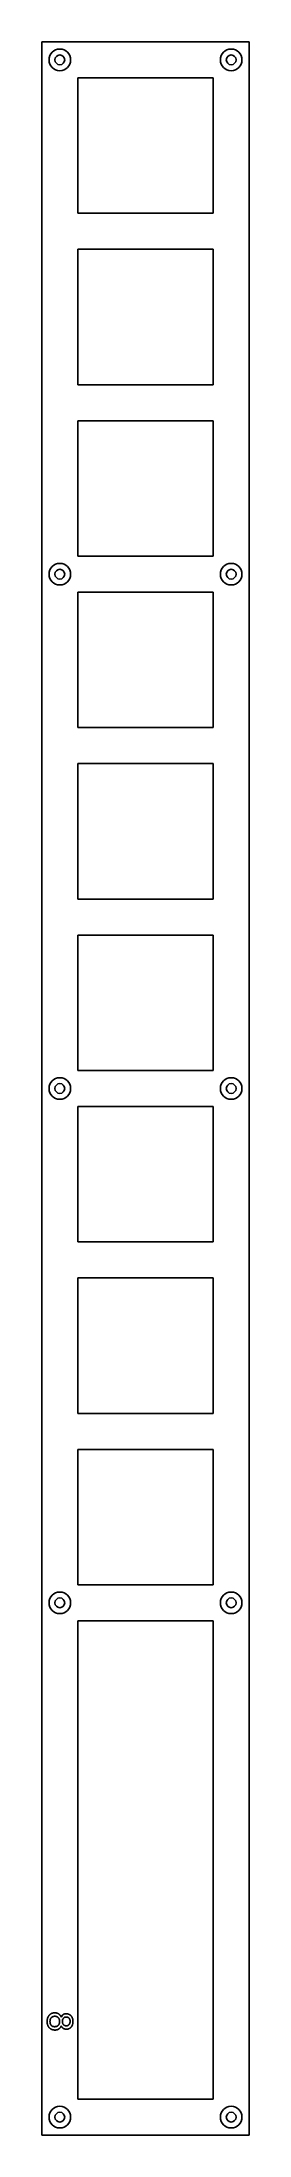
# Model space of a CAD drawing. Extents: x -4 to 37, y -4 to 403.
import ezdxf

# ---------------------------------------------------------------- set-up
doc = ezdxf.new("R2010")
doc.units = 0
for name, color, linetype in [('BORDER', 7, 'CONTINUOUS'), ('ENGRAVE-SCREWS', 1, 'CONTINUOUS'), ('GRID_LED', 6, 'CONTINUOUS'), ('GRID_PCB', 6, 'CONTINUOUS'), ('SCREWS-BORDER', 3, 'CONTINUOUS'), ('TEXT_LAYER$TXT_08', 4, 'CONTINUOUS')]:
    doc.layers.add(name, color=color, linetype=linetype)

msp = doc.modelspace()

# ---------------------------------------------------------------- linework, layer by layer
at = {"layer": 'BORDER'}
for p, q in [((36.83, 403.46), (-3.5, 403.46)), ((-3.5, 403.46), (-3.5, -3.5)), ((36.83, -3.5), (36.83, 403.46)), ((-3.5, -3.5), (36.83, -3.5))]:
    msp.add_line(p, q, dxfattribs=at)
at = {"layer": 'ENGRAVE-SCREWS'}
for centre in [(0, 399.96), (33.33, 399.96), (0, 299.97), (33.33, 299.97), (0, 199.98), (33.33, 199.98), (0, 99.99), (33.33, 99.99), (0, 0), (33.33, 0)]:
    msp.add_circle(centre, 2.1, dxfattribs=at)
at = {"layer": 'GRID_LED'}
for p, q in [((29.83, 396.46), (3.5, 396.46)), ((3.5, 396.46), (3.5, 370.13)), ((29.83, 370.13), (29.83, 396.46)), ((3.5, 370.13), (29.83, 370.13)), ((29.83, 363.13), (3.5, 363.13)), ((3.5, 363.13), (3.5, 336.8)), ((29.83, 336.8), (29.83, 363.13)), ((3.5, 336.8), (29.83, 336.8)), ((29.83, 329.8), (3.5, 329.8)), ((3.5, 329.8), (3.5, 303.47)), ((29.83, 303.47), (29.83, 329.8)), ((3.5, 303.47), (29.83, 303.47)), ((29.83, 296.47), (3.5, 296.47)), ((3.5, 296.47), (3.5, 270.14)), ((29.83, 270.14), (29.83, 296.47)), ((3.5, 270.14), (29.83, 270.14)), ((29.83, 263.14), (3.5, 263.14)), ((3.5, 263.14), (3.5, 236.81)), ((29.83, 236.81), (29.83, 263.14)), ((3.5, 236.81), (29.83, 236.81)), ((29.83, 229.81), (3.5, 229.81)), ((3.5, 229.81), (3.5, 203.48)), ((29.83, 203.48), (29.83, 229.81)), ((3.5, 203.48), (29.83, 203.48)), ((29.83, 196.48), (3.5, 196.48)), ((3.5, 196.48), (3.5, 170.15)), ((29.83, 170.15), (29.83, 196.48)), ((3.5, 170.15), (29.83, 170.15)), ((29.83, 163.15), (3.5, 163.15)), ((3.5, 163.15), (3.5, 136.82)), ((29.83, 136.82), (29.83, 163.15)), ((3.5, 136.82), (29.83, 136.82)), ((29.83, 129.82), (3.5, 129.82)), ((3.5, 129.82), (3.5, 103.49)), ((29.83, 103.49), (29.83, 129.82)), ((3.5, 103.49), (29.83, 103.49))]:
    msp.add_line(p, q, dxfattribs=at)
at = {"layer": 'GRID_PCB'}
for p, q in [((29.83, 96.49), (3.5, 96.49)), ((3.5, 96.49), (3.5, 3.5)), ((29.83, 3.5), (29.83, 96.49)), ((3.5, 3.5), (29.83, 3.5))]:
    msp.add_line(p, q, dxfattribs=at)
at = {"layer": 'SCREWS-BORDER'}
for centre in [(0, 399.96), (33.33, 399.96), (0, 299.97), (33.33, 299.97), (0, 199.98), (33.33, 199.98), (0, 99.99), (33.33, 99.99), (0, 0), (33.33, 0)]:
    msp.add_circle(centre, 0.95, dxfattribs=at)
at = {"layer": 'TEXT_LAYER$TXT_08'}
for p, q in [((-2.47, 18.76), (-2.46, 18.8)), ((-2.47, 18.71), (-2.47, 18.76)), ((-2.47, 18.67), (-2.47, 18.71)), ((-2.47, 18.58), (-2.47, 18.67)), ((-2.47, 18.53), (-2.47, 18.58)), ((-2.47, 18.48), (-2.47, 18.53)), ((-2.47, 18.44), (-2.47, 18.48)), ((-2.47, 18.39), (-2.47, 18.44)), ((-2.46, 18.34), (-2.47, 18.39)), ((-2.46, 18.88), (-2.45, 18.92)), ((-2.46, 18.84), (-2.46, 18.88)), ((-2.46, 18.8), (-2.46, 18.84)), ((-2.46, 18.3), (-2.46, 18.34)), ((-2.45, 18.25), (-2.46, 18.3)), ((-2.45, 18.92), (-2.44, 18.96)), ((-2.45, 18.21), (-2.45, 18.25)), ((-2.44, 18.17), (-2.45, 18.21)), ((-2.44, 19.01), (-2.43, 19.05)), ((-2.44, 18.96), (-2.44, 19.01)), ((-2.43, 18.12), (-2.44, 18.17)), ((-2.43, 19.05), (-2.42, 19.08)), ((-2.42, 18.08), (-2.43, 18.12)), ((-2.42, 19.08), (-2.41, 19.12)), ((-2.41, 18.04), (-2.42, 18.08)), ((-2.41, 19.12), (-2.4, 19.16)), ((-2.4, 18), (-2.41, 18.04)), ((-2.4, 19.16), (-2.39, 19.2)), ((-2.39, 17.96), (-2.4, 18)), ((-2.39, 19.2), (-2.38, 19.24)), ((-2.38, 17.92), (-2.39, 17.96)), ((-2.38, 19.24), (-2.37, 19.28)), ((-2.36, 17.88), (-2.38, 17.92)), ((-2.37, 19.28), (-2.35, 19.31)), ((-2.35, 17.84), (-2.36, 17.88)), ((-2.35, 19.31), (-2.34, 19.35)), ((-2.33, 17.81), (-2.35, 17.84)), ((-2.34, 19.35), (-2.32, 19.39)), ((-2.32, 17.77), (-2.33, 17.81)), ((-2.32, 19.39), (-2.31, 19.42)), ((-2.3, 17.73), (-2.32, 17.77)), ((-2.31, 19.42), (-2.29, 19.46)), ((-2.28, 17.7), (-2.3, 17.73)), ((-2.29, 19.46), (-2.27, 19.49)), ((-2.26, 17.67), (-2.28, 17.7)), ((-2.27, 19.49), (-2.26, 19.53)), ((-2.26, 19.53), (-2.24, 19.56)), ((-2.24, 17.63), (-2.26, 17.67)), ((-2.24, 19.56), (-2.22, 19.59)), ((-2.22, 17.6), (-2.24, 17.63)), ((-2.22, 19.59), (-2.2, 19.63)), ((-2.2, 17.57), (-2.22, 17.6)), ((-2.2, 19.63), (-2.18, 19.66)), ((-2.18, 17.53), (-2.2, 17.57)), ((-2.18, 19.66), (-2.16, 19.69)), ((-2.16, 17.5), (-2.18, 17.53)), ((-2.16, 19.69), (-2.13, 19.72)), ((-2.13, 17.47), (-2.16, 17.5)), ((-2.13, 19.72), (-2.11, 19.75)), ((-2.11, 17.44), (-2.13, 17.47)), ((-2.11, 19.75), (-2.09, 19.79)), ((-2.08, 17.42), (-2.11, 17.44)), ((-2.09, 19.79), (-2.06, 19.82)), ((-2.05, 17.39), (-2.08, 17.42)), ((-2.06, 19.82), (-2.04, 19.84)), ((-2.03, 17.36), (-2.05, 17.39)), ((-2.04, 19.84), (-2.01, 19.87)), ((-2, 17.33), (-2.03, 17.36)), ((-2.01, 19.87), (-1.99, 19.9)), ((-1.97, 17.31), (-2, 17.33)), ((-1.99, 19.9), (-1.96, 19.93)), ((-1.94, 17.28), (-1.97, 17.31)), ((-1.96, 19.93), (-1.93, 19.95)), ((-1.91, 17.26), (-1.94, 17.28)), ((-1.93, 19.95), (-1.9, 19.98)), ((-1.91, 18.63), (-1.92, 18.57)), ((-1.92, 18.57), (-1.92, 18.52)), ((-1.92, 18.52), (-1.91, 18.49)), ((-1.9, 18.79), (-1.91, 18.76)), ((-1.91, 18.76), (-1.91, 18.73)), ((-1.91, 18.73), (-1.91, 18.7)), ((-1.91, 18.7), (-1.91, 18.67)), ((-1.91, 18.67), (-1.91, 18.63)), ((-1.91, 18.49), (-1.91, 18.46)), ((-1.91, 18.46), (-1.91, 18.44)), ((-1.91, 18.44), (-1.91, 18.41)), ((-1.91, 18.41), (-1.9, 18.39)), ((-1.88, 17.24), (-1.91, 17.26)), ((-1.9, 19.98), (-1.87, 20)), ((-1.89, 18.85), (-1.9, 18.82)), ((-1.9, 18.82), (-1.9, 18.79)), ((-1.9, 18.39), (-1.9, 18.36)), ((-1.9, 18.36), (-1.9, 18.34)), ((-1.9, 18.34), (-1.89, 18.32)), ((-1.88, 18.9), (-1.89, 18.87)), ((-1.89, 18.87), (-1.89, 18.85)), ((-1.89, 18.32), (-1.89, 18.29)), ((-1.89, 18.29), (-1.88, 18.27)), ((-1.87, 18.95), (-1.88, 18.93)), ((-1.88, 18.93), (-1.88, 18.9)), ((-1.88, 18.27), (-1.88, 18.25)), ((-1.88, 18.25), (-1.87, 18.22)), ((-1.85, 17.21), (-1.88, 17.24)), ((-1.87, 20), (-1.84, 20.02)), ((-1.86, 18.98), (-1.87, 18.95)), ((-1.87, 18.22), (-1.87, 18.2)), ((-1.87, 18.2), (-1.86, 18.18)), ((-1.85, 19.03), (-1.86, 19.01)), ((-1.86, 19.01), (-1.86, 18.98)), ((-1.86, 18.18), (-1.85, 18.16)), ((-1.84, 19.05), (-1.85, 19.03)), ((-1.85, 18.16), (-1.84, 18.14)), ((-1.82, 17.19), (-1.85, 17.21)), ((-1.84, 20.02), (-1.81, 20.04)), ((-1.83, 19.08), (-1.84, 19.05)), ((-1.84, 18.14), (-1.83, 18.11)), ((-1.82, 19.1), (-1.83, 19.08)), ((-1.83, 18.11), (-1.83, 18.09)), ((-1.83, 18.09), (-1.82, 18.07)), ((-1.81, 19.12), (-1.82, 19.1)), ((-1.82, 18.07), (-1.81, 18.05)), ((-1.79, 17.17), (-1.82, 17.19)), ((-1.81, 20.04), (-1.78, 20.07)), ((-1.8, 19.15), (-1.81, 19.12)), ((-1.81, 18.05), (-1.8, 18.03)), ((-1.78, 19.17), (-1.8, 19.15)), ((-1.8, 18.03), (-1.79, 18.01)), ((-1.79, 18.01), (-1.78, 17.99)), ((-1.76, 17.15), (-1.79, 17.17)), ((-1.78, 20.07), (-1.75, 20.08)), ((-1.77, 19.19), (-1.78, 19.17)), ((-1.78, 17.99), (-1.76, 17.97)), ((-1.76, 19.21), (-1.77, 19.19)), ((-1.75, 19.23), (-1.76, 19.21)), ((-1.76, 17.97), (-1.75, 17.95)), ((-1.73, 17.13), (-1.76, 17.15)), ((-1.75, 20.08), (-1.72, 20.1)), ((-1.73, 19.25), (-1.75, 19.23)), ((-1.75, 17.95), (-1.74, 17.93)), ((-1.74, 17.93), (-1.73, 17.92)), ((-1.72, 19.27), (-1.73, 19.25)), ((-1.73, 17.92), (-1.71, 17.9)), ((-1.7, 17.11), (-1.73, 17.13)), ((-1.72, 20.1), (-1.68, 20.12)), ((-1.7, 19.29), (-1.72, 19.27)), ((-1.71, 17.9), (-1.7, 17.88)), ((-1.69, 19.3), (-1.7, 19.29)), ((-1.7, 17.88), (-1.69, 17.86)), ((-1.66, 17.1), (-1.7, 17.11)), ((-1.67, 19.32), (-1.69, 19.3)), ((-1.69, 17.86), (-1.67, 17.84)), ((-1.68, 20.12), (-1.65, 20.14)), ((-1.66, 19.34), (-1.67, 19.32)), ((-1.67, 17.84), (-1.66, 17.83)), ((-1.64, 19.35), (-1.66, 19.34)), ((-1.66, 17.83), (-1.64, 17.81)), ((-1.63, 17.08), (-1.66, 17.1)), ((-1.65, 20.14), (-1.61, 20.15)), ((-1.62, 19.37), (-1.64, 19.35)), ((-1.64, 17.81), (-1.63, 17.8)), ((-1.63, 17.8), (-1.61, 17.78)), ((-1.6, 17.06), (-1.63, 17.08)), ((-1.6, 19.38), (-1.62, 19.37)), ((-1.61, 20.15), (-1.58, 20.17)), ((-1.61, 17.78), (-1.59, 17.77)), ((-1.59, 19.4), (-1.6, 19.38)), ((-1.56, 17.05), (-1.6, 17.06)), ((-1.57, 19.41), (-1.59, 19.4)), ((-1.59, 17.77), (-1.57, 17.75)), ((-1.58, 20.17), (-1.54, 20.18)), ((-1.55, 19.43), (-1.57, 19.41)), ((-1.57, 17.75), (-1.56, 17.74)), ((-1.56, 17.74), (-1.54, 17.73)), ((-1.53, 17.04), (-1.56, 17.05)), ((-1.53, 19.44), (-1.55, 19.43)), ((-1.54, 20.18), (-1.51, 20.2)), ((-1.54, 17.73), (-1.52, 17.71)), ((-1.51, 19.45), (-1.53, 19.44)), ((-1.5, 17.02), (-1.53, 17.04)), ((-1.52, 17.71), (-1.5, 17.7)), ((-1.51, 20.2), (-1.47, 20.21)), ((-1.49, 19.46), (-1.51, 19.45)), ((-1.5, 17.7), (-1.48, 17.69)), ((-1.46, 17.01), (-1.5, 17.02)), ((-1.47, 19.48), (-1.49, 19.46)), ((-1.48, 17.69), (-1.46, 17.68)), ((-1.47, 20.21), (-1.43, 20.22)), ((-1.46, 19.49), (-1.47, 19.48)), ((-1.44, 19.5), (-1.46, 19.49)), ((-1.46, 17.68), (-1.44, 17.67)), ((-1.43, 17), (-1.46, 17.01)), ((-1.42, 19.51), (-1.44, 19.5)), ((-1.44, 17.67), (-1.42, 17.66)), ((-1.43, 20.22), (-1.39, 20.23)), ((-1.39, 16.99), (-1.43, 17)), ((-1.4, 19.52), (-1.42, 19.51)), ((-1.42, 17.66), (-1.4, 17.65)), ((-1.38, 19.53), (-1.4, 19.52)), ((-1.4, 17.65), (-1.38, 17.64)), ((-1.39, 20.23), (-1.35, 20.24)), ((-1.35, 16.98), (-1.39, 16.99)), ((-1.36, 19.53), (-1.38, 19.53)), ((-1.38, 17.64), (-1.36, 17.64)), ((-1.34, 19.54), (-1.36, 19.53)), ((-1.36, 17.64), (-1.33, 17.63)), ((-1.35, 20.24), (-1.31, 20.25)), ((-1.32, 16.97), (-1.35, 16.98)), ((-1.31, 19.55), (-1.34, 19.54)), ((-1.33, 17.63), (-1.31, 17.62)), ((-1.28, 16.96), (-1.32, 16.97)), ((-1.31, 20.25), (-1.27, 20.25)), ((-1.29, 19.56), (-1.31, 19.55)), ((-1.31, 17.62), (-1.29, 17.61)), ((-1.27, 19.56), (-1.29, 19.56)), ((-1.29, 17.61), (-1.26, 17.61)), ((-1.25, 16.95), (-1.28, 16.96)), ((-1.27, 20.25), (-1.23, 20.26)), ((-1.25, 19.57), (-1.27, 19.56)), ((-1.26, 17.61), (-1.24, 17.6)), ((-1.23, 19.58), (-1.25, 19.57)), ((-1.21, 16.95), (-1.25, 16.95)), ((-1.24, 17.6), (-1.21, 17.6)), ((-1.23, 20.26), (-1.19, 20.27)), ((-1.21, 19.58), (-1.23, 19.58)), ((-1.19, 19.59), (-1.21, 19.58)), ((-1.21, 17.6), (-1.19, 17.59)), ((-1.17, 16.94), (-1.21, 16.95)), ((-1.19, 20.27), (-1.14, 20.27)), ((-1.16, 19.59), (-1.19, 19.59)), ((-1.19, 17.59), (-1.16, 17.59)), ((-1.13, 16.94), (-1.17, 16.94)), ((-1.14, 19.59), (-1.16, 19.59)), ((-1.16, 17.59), (-1.14, 17.59)), ((-1.14, 20.27), (-1.1, 20.27)), ((-1.12, 19.6), (-1.14, 19.59)), ((-1.14, 17.59), (-1.11, 17.59)), ((-1.09, 16.93), (-1.13, 16.94)), ((-1.1, 19.6), (-1.12, 19.6)), ((-1.11, 17.59), (-1.08, 17.58)), ((-1.1, 20.27), (-1.06, 20.28)), ((-1.07, 19.6), (-1.1, 19.6)), ((-1.05, 16.93), (-1.09, 16.93)), ((-1.08, 17.58), (-1.06, 17.58)), ((-1.05, 19.6), (-1.07, 19.6)), ((-1.06, 20.28), (-1.01, 20.28)), ((-1.06, 17.58), (-1.03, 17.58)), ((-1.03, 19.61), (-1.05, 19.6)), ((-1.02, 16.93), (-1.05, 16.93)), ((-1, 19.61), (-1.03, 19.61)), ((-1.03, 17.58), (-1, 17.58)), ((-0.98, 16.93), (-1.02, 16.93)), ((-1.01, 20.28), (-0.97, 20.28)), ((-0.98, 19.61), (-1, 19.61)), ((-1, 17.58), (-0.97, 17.58)), ((-0.95, 19.61), (-0.98, 19.61)), ((-0.94, 16.93), (-0.98, 16.93)), ((-0.97, 20.28), (-0.91, 20.28)), ((-0.97, 17.58), (-0.94, 17.58)), ((-0.93, 19.61), (-0.95, 19.61)), ((-0.94, 17.58), (-0.91, 17.58)), ((-0.9, 16.93), (-0.94, 16.93)), ((-0.9, 19.6), (-0.93, 19.61)), ((-0.91, 20.28), (-0.86, 20.27)), ((-0.91, 17.58), (-0.89, 17.59)), ((-0.87, 19.6), (-0.9, 19.6)), ((-0.87, 16.93), (-0.9, 16.93)), ((-0.89, 17.59), (-0.86, 17.59)), ((-0.85, 19.6), (-0.87, 19.6)), ((-0.84, 16.93), (-0.87, 16.93)), ((-0.86, 20.27), (-0.81, 20.27)), ((-0.86, 17.59), (-0.83, 17.59)), ((-0.82, 19.6), (-0.85, 19.6)), ((-0.8, 16.93), (-0.84, 16.93)), ((-0.83, 17.59), (-0.8, 17.6)), ((-0.8, 19.59), (-0.82, 19.6)), ((-0.81, 20.27), (-0.76, 20.26)), ((-0.77, 19.59), (-0.8, 19.59)), ((-0.8, 17.6), (-0.78, 17.6)), ((-0.77, 16.94), (-0.8, 16.93)), ((-0.78, 17.6), (-0.75, 17.6)), ((-0.75, 19.58), (-0.77, 19.59)), ((-0.74, 16.94), (-0.77, 16.94)), ((-0.76, 20.26), (-0.73, 20.26)), ((-0.72, 19.58), (-0.75, 19.58)), ((-0.75, 17.6), (-0.73, 17.61)), ((-0.71, 16.94), (-0.74, 16.94)), ((-0.73, 20.26), (-0.71, 20.26)), ((-0.73, 17.61), (-0.7, 17.62)), ((-0.7, 19.57), (-0.72, 19.58)), ((-0.71, 20.26), (-0.68, 20.25)), ((-0.68, 16.95), (-0.71, 16.94)), ((-0.68, 19.57), (-0.7, 19.57)), ((-0.7, 17.62), (-0.68, 17.62)), ((-0.68, 20.25), (-0.66, 20.25)), ((-0.65, 19.56), (-0.68, 19.57)), ((-0.68, 17.62), (-0.65, 17.63)), ((-0.65, 16.95), (-0.68, 16.95)), ((-0.66, 20.25), (-0.63, 20.24)), ((-0.63, 19.55), (-0.65, 19.56)), ((-0.65, 17.63), (-0.63, 17.64)), ((-0.62, 16.96), (-0.65, 16.95)), ((-0.63, 20.24), (-0.61, 20.24)), ((-0.61, 19.55), (-0.63, 19.55)), ((-0.63, 17.64), (-0.61, 17.64)), ((-0.59, 16.97), (-0.62, 16.96)), ((-0.61, 20.24), (-0.59, 20.23)), ((-0.59, 19.54), (-0.61, 19.55)), ((-0.61, 17.64), (-0.58, 17.65)), ((-0.59, 20.23), (-0.56, 20.22)), ((-0.56, 19.53), (-0.59, 19.54)), ((-0.56, 16.97), (-0.59, 16.97)), ((-0.58, 17.65), (-0.56, 17.66)), ((-0.56, 20.22), (-0.54, 20.22)), ((-0.54, 19.52), (-0.56, 19.53)), ((-0.56, 17.66), (-0.54, 17.67)), ((-0.53, 16.98), (-0.56, 16.97)), ((-0.54, 20.22), (-0.52, 20.21)), ((-0.52, 19.51), (-0.54, 19.52)), ((-0.54, 17.67), (-0.52, 17.68)), ((-0.5, 16.99), (-0.53, 16.98)), ((-0.52, 20.21), (-0.49, 20.2)), ((-0.5, 19.5), (-0.52, 19.51)), ((-0.52, 17.68), (-0.5, 17.69)), ((-0.48, 19.49), (-0.5, 19.5)), ((-0.5, 17.69), (-0.48, 17.71)), ((-0.47, 17), (-0.5, 16.99)), ((-0.49, 20.2), (-0.47, 20.19)), ((-0.46, 19.48), (-0.48, 19.49)), ((-0.48, 17.71), (-0.46, 17.72)), ((-0.47, 20.19), (-0.45, 20.19)), ((-0.44, 17.01), (-0.47, 17)), ((-0.44, 19.46), (-0.46, 19.48)), ((-0.46, 17.72), (-0.44, 17.73)), ((-0.45, 20.19), (-0.43, 20.18)), ((-0.42, 19.45), (-0.44, 19.46)), ((-0.44, 17.73), (-0.42, 17.74)), ((-0.41, 17.02), (-0.44, 17.01)), ((-0.43, 20.18), (-0.41, 20.17)), ((-0.41, 19.44), (-0.42, 19.45)), ((-0.42, 17.74), (-0.4, 17.76)), ((-0.41, 20.17), (-0.38, 20.16)), ((-0.39, 19.42), (-0.41, 19.44)), ((-0.39, 17.03), (-0.41, 17.02)), ((-0.4, 17.76), (-0.38, 17.77)), ((-0.37, 19.41), (-0.39, 19.42)), ((-0.36, 17.04), (-0.39, 17.03)), ((-0.38, 20.16), (-0.36, 20.15)), ((-0.38, 17.77), (-0.36, 17.79)), ((-0.35, 19.39), (-0.37, 19.41)), ((-0.36, 20.15), (-0.34, 20.14)), ((-0.36, 17.79), (-0.35, 17.8)), ((-0.33, 17.05), (-0.36, 17.04)), ((-0.34, 19.38), (-0.35, 19.39)), ((-0.35, 17.8), (-0.33, 17.82)), ((-0.34, 20.14), (-0.32, 20.13)), ((-0.32, 19.36), (-0.34, 19.38)), ((-0.33, 17.82), (-0.31, 17.84)), ((-0.31, 17.07), (-0.33, 17.05)), ((-0.32, 20.13), (-0.3, 20.12)), ((-0.3, 19.35), (-0.32, 19.36)), ((-0.31, 17.84), (-0.3, 17.85)), ((-0.28, 17.08), (-0.31, 17.07)), ((-0.3, 20.12), (-0.28, 20.1)), ((-0.29, 19.33), (-0.3, 19.35)), ((-0.3, 17.85), (-0.28, 17.87)), ((-0.27, 19.31), (-0.29, 19.33)), ((-0.28, 20.1), (-0.26, 20.09)), ((-0.28, 17.87), (-0.27, 17.89)), ((-0.26, 17.09), (-0.28, 17.08)), ((-0.26, 19.29), (-0.27, 19.31)), ((-0.27, 17.89), (-0.25, 17.91)), ((-0.26, 20.09), (-0.24, 20.08)), ((-0.24, 19.28), (-0.26, 19.29)), ((-0.23, 17.11), (-0.26, 17.09)), ((-0.25, 17.91), (-0.24, 17.93)), ((-0.24, 20.08), (-0.22, 20.07)), ((-0.23, 19.26), (-0.24, 19.28)), ((-0.24, 17.93), (-0.22, 17.95)), ((-0.22, 19.24), (-0.23, 19.26)), ((-0.21, 17.13), (-0.23, 17.11)), ((-0.22, 20.07), (-0.2, 20.05)), ((-0.2, 19.22), (-0.22, 19.24)), ((-0.22, 17.95), (-0.21, 17.97)), ((-0.21, 17.97), (-0.2, 17.98)), ((-0.19, 17.14), (-0.21, 17.13)), ((-0.2, 20.05), (-0.18, 20.04)), ((-0.19, 19.2), (-0.2, 19.22)), ((-0.2, 17.98), (-0.19, 18.01)), ((-0.18, 19.18), (-0.19, 19.2)), ((-0.19, 18.01), (-0.17, 18.03)), ((-0.16, 17.16), (-0.19, 17.14)), ((-0.18, 20.04), (-0.16, 20.02)), ((-0.17, 19.16), (-0.18, 19.18)), ((-0.16, 19.14), (-0.17, 19.16)), ((-0.17, 18.03), (-0.16, 18.05)), ((-0.16, 20.02), (-0.14, 20.01)), ((-0.14, 19.12), (-0.16, 19.14)), ((-0.16, 18.05), (-0.15, 18.07)), ((-0.14, 17.18), (-0.16, 17.16)), ((-0.15, 18.07), (-0.14, 18.09)), ((-0.14, 20.01), (-0.12, 20)), ((-0.13, 19.1), (-0.14, 19.12)), ((-0.14, 18.09), (-0.13, 18.11)), ((-0.12, 17.19), (-0.14, 17.18)), ((-0.13, 19.08), (-0.13, 19.1)), ((-0.12, 19.06), (-0.13, 19.08)), ((-0.13, 18.11), (-0.12, 18.13)), ((-0.12, 20), (-0.11, 19.98)), ((-0.11, 19.03), (-0.12, 19.06)), ((-0.12, 18.13), (-0.11, 18.16)), ((-0.09, 17.21), (-0.12, 17.19)), ((-0.11, 19.98), (-0.09, 19.96)), ((-0.1, 19.01), (-0.11, 19.03)), ((-0.11, 18.18), (-0.1, 18.2)), ((-0.11, 18.16), (-0.11, 18.18)), ((-0.09, 18.99), (-0.1, 19.01)), ((-0.1, 18.2), (-0.09, 18.22)), ((-0.09, 19.96), (-0.07, 19.95)), ((-0.09, 18.97), (-0.09, 18.99)), ((-0.08, 18.94), (-0.09, 18.97)), ((-0.09, 18.22), (-0.08, 18.25)), ((-0.07, 17.23), (-0.09, 17.21)), ((-0.07, 18.92), (-0.08, 18.94)), ((-0.08, 18.27), (-0.07, 18.3)), ((-0.08, 18.25), (-0.08, 18.27)), ((-0.07, 19.95), (-0.05, 19.93)), ((-0.07, 18.9), (-0.07, 18.92)), ((-0.06, 18.87), (-0.07, 18.9)), ((-0.07, 18.32), (-0.06, 18.35)), ((-0.07, 18.3), (-0.07, 18.32)), ((-0.05, 17.25), (-0.07, 17.23)), ((-0.06, 18.85), (-0.06, 18.87)), ((-0.05, 18.82), (-0.06, 18.85)), ((-0.06, 18.37), (-0.05, 18.4)), ((-0.06, 18.35), (-0.06, 18.37)), ((-0.05, 19.93), (-0.04, 19.91)), ((-0.05, 18.8), (-0.05, 18.82)), ((-0.05, 18.77), (-0.05, 18.8)), ((-0.04, 18.75), (-0.05, 18.77)), ((-0.05, 18.45), (-0.04, 18.48)), ((-0.05, 18.42), (-0.05, 18.45)), ((-0.05, 18.4), (-0.05, 18.42)), ((-0.03, 17.27), (-0.05, 17.25)), ((-0.04, 19.91), (-0.02, 19.9)), ((-0.04, 18.72), (-0.04, 18.75)), ((-0.04, 18.69), (-0.04, 18.72)), ((-0.04, 18.67), (-0.04, 18.69)), ((-0.04, 18.64), (-0.04, 18.67)), ((-0.04, 18.61), (-0.04, 18.64)), ((-0.04, 18.56), (-0.04, 18.61)), ((-0.04, 18.53), (-0.04, 18.56)), ((-0.04, 18.5), (-0.04, 18.53)), ((-0.04, 18.48), (-0.04, 18.5)), ((-0.01, 17.3), (-0.03, 17.27)), ((-0.02, 19.9), (0, 19.88)), ((0.02, 17.32), (-0.01, 17.3)), ((0, 19.88), (0.01, 19.86)), ((0.01, 19.86), (0.03, 19.84)), ((0.04, 17.35), (0.02, 17.32)), ((0.03, 19.84), (0.04, 19.82)), ((0.04, 19.82), (0.06, 19.8)), ((0.06, 17.37), (0.04, 17.35)), ((0.06, 19.8), (0.07, 19.78)), ((0.08, 17.4), (0.06, 17.37)), ((0.07, 19.78), (0.09, 19.76)), ((0.1, 17.43), (0.08, 17.4)), ((0.09, 19.76), (0.1, 19.74)), ((0.1, 19.74), (0.12, 19.72)), ((0.12, 17.46), (0.1, 17.43)), ((0.12, 19.72), (0.13, 19.7)), ((0.14, 17.49), (0.12, 17.46)), ((0.13, 19.7), (0.14, 19.68)), ((0.14, 19.68), (0.17, 19.63)), ((0.16, 17.52), (0.14, 17.49)), ((0.18, 17.55), (0.16, 17.52)), ((0.17, 19.63), (0.19, 19.59)), ((0.2, 17.58), (0.18, 17.55)), ((0.19, 19.59), (0.22, 19.54)), ((0.22, 17.62), (0.2, 17.58)), ((0.22, 19.54), (0.24, 19.49)), ((0.23, 17.65), (0.22, 17.62)), ((0.25, 17.69), (0.23, 17.65)), ((0.24, 19.49), (0.26, 19.44)), ((0.27, 17.73), (0.25, 17.69)), ((0.26, 19.44), (0.52, 19.84)), ((0.31, 17.66), (0.27, 17.73)), ((0.33, 17.63), (0.31, 17.66)), ((0.35, 17.6), (0.33, 17.63)), ((0.37, 17.57), (0.35, 17.6)), ((0.39, 17.54), (0.37, 17.57)), ((0.4, 17.52), (0.39, 17.54)), ((0.42, 17.49), (0.4, 17.52)), ((0.44, 17.47), (0.42, 17.49)), ((0.46, 17.44), (0.44, 17.47)), ((0.48, 17.42), (0.46, 17.44)), ((0.5, 17.4), (0.48, 17.42)), ((0.51, 18.75), (0.5, 18.73)), ((0.5, 18.73), (0.5, 18.71)), ((0.5, 18.71), (0.5, 18.69)), ((0.5, 18.69), (0.5, 18.67)), ((0.5, 18.67), (0.5, 18.65)), ((0.5, 18.65), (0.5, 18.63)), ((0.5, 18.63), (0.5, 18.61)), ((0.5, 18.61), (0.5, 18.58)), ((0.5, 18.58), (0.5, 18.56)), ((0.5, 18.56), (0.5, 18.53)), ((0.5, 18.53), (0.5, 18.51)), ((0.5, 18.51), (0.5, 18.48)), ((0.5, 18.48), (0.51, 18.46)), ((0.52, 17.38), (0.5, 17.4)), ((0.52, 18.81), (0.51, 18.79)), ((0.51, 18.79), (0.51, 18.77)), ((0.51, 18.77), (0.51, 18.75)), ((0.51, 18.46), (0.51, 18.44)), ((0.51, 18.44), (0.51, 18.41)), ((0.51, 18.41), (0.52, 18.39)), ((0.52, 19.84), (0.53, 19.85)), ((0.53, 18.87), (0.52, 18.85)), ((0.52, 18.85), (0.52, 18.83)), ((0.52, 18.83), (0.52, 18.81)), ((0.52, 18.39), (0.52, 18.37)), ((0.52, 18.37), (0.52, 18.35)), ((0.52, 18.35), (0.53, 18.33)), ((0.54, 17.36), (0.52, 17.38)), ((0.53, 19.85), (0.55, 19.87)), ((0.54, 18.91), (0.53, 18.89)), ((0.53, 18.89), (0.53, 18.87)), ((0.53, 18.33), (0.53, 18.31)), ((0.53, 18.31), (0.54, 18.29)), ((0.55, 18.93), (0.54, 18.91)), ((0.54, 18.29), (0.55, 18.26)), ((0.56, 17.34), (0.54, 17.36)), ((0.55, 19.87), (0.57, 19.89)), ((0.56, 18.97), (0.55, 18.95)), ((0.55, 18.95), (0.55, 18.93)), ((0.55, 18.26), (0.55, 18.25)), ((0.55, 18.25), (0.56, 18.23)), ((0.57, 18.99), (0.56, 18.97)), ((0.56, 18.23), (0.57, 18.21)), ((0.58, 17.33), (0.56, 17.34)), ((0.57, 19.89), (0.59, 19.9)), ((0.58, 19.02), (0.57, 19)), ((0.57, 19), (0.57, 18.99)), ((0.57, 18.21), (0.58, 18.19)), ((0.59, 19.04), (0.58, 19.02)), ((0.58, 18.19), (0.59, 18.17)), ((0.6, 17.31), (0.58, 17.33)), ((0.59, 19.9), (0.61, 19.92)), ((0.6, 19.06), (0.59, 19.04)), ((0.59, 18.17), (0.59, 18.15)), ((0.59, 18.15), (0.6, 18.13)), ((0.61, 19.07), (0.6, 19.06)), ((0.6, 18.13), (0.61, 18.12)), ((0.62, 17.3), (0.6, 17.31)), ((0.61, 19.92), (0.63, 19.93)), ((0.62, 19.09), (0.61, 19.07)), ((0.61, 18.12), (0.62, 18.1)), ((0.63, 19.11), (0.62, 19.09)), ((0.62, 18.1), (0.64, 18.08)), ((0.64, 17.28), (0.62, 17.3)), ((0.63, 19.93), (0.64, 19.94)), ((0.64, 19.13), (0.63, 19.11)), ((0.64, 19.94), (0.66, 19.96)), ((0.65, 19.14), (0.64, 19.13)), ((0.64, 18.08), (0.65, 18.06)), ((0.66, 17.27), (0.64, 17.28)), ((0.66, 19.16), (0.65, 19.14)), ((0.65, 18.06), (0.66, 18.05)), ((0.66, 19.96), (0.68, 19.97)), ((0.67, 19.18), (0.66, 19.16)), ((0.66, 18.05), (0.67, 18.03)), ((0.67, 17.26), (0.66, 17.27)), ((0.68, 19.19), (0.67, 19.18)), ((0.67, 18.03), (0.68, 18.02)), ((0.69, 17.25), (0.67, 17.26)), ((0.68, 19.97), (0.7, 19.98)), ((0.69, 19.21), (0.68, 19.19)), ((0.68, 18.02), (0.7, 18)), ((0.7, 19.22), (0.69, 19.21)), ((0.71, 17.24), (0.69, 17.25)), ((0.7, 19.98), (0.72, 19.99)), ((0.72, 19.24), (0.7, 19.22)), ((0.7, 18), (0.71, 17.99)), ((0.71, 17.99), (0.72, 17.97)), ((0.73, 17.22), (0.71, 17.24)), ((0.72, 19.99), (0.74, 20)), ((0.73, 19.25), (0.72, 19.24)), ((0.72, 17.97), (0.74, 17.96)), ((0.74, 19.27), (0.73, 19.25)), ((0.75, 17.21), (0.73, 17.22)), ((0.74, 20), (0.77, 20.01)), ((0.76, 19.28), (0.74, 19.27)), ((0.74, 17.96), (0.75, 17.95)), ((0.75, 17.95), (0.77, 17.93)), ((0.78, 17.2), (0.75, 17.21)), ((0.77, 19.3), (0.76, 19.28)), ((0.77, 20.01), (0.79, 20.02)), ((0.78, 19.31), (0.77, 19.3)), ((0.77, 17.93), (0.78, 17.92)), ((0.8, 19.32), (0.78, 19.31)), ((0.78, 17.92), (0.8, 17.91)), ((0.8, 17.19), (0.78, 17.2)), ((0.79, 20.02), (0.81, 20.03)), ((0.81, 19.33), (0.8, 19.32)), ((0.8, 17.91), (0.81, 17.9)), ((0.82, 17.19), (0.8, 17.19)), ((0.81, 20.03), (0.83, 20.04)), ((0.83, 19.34), (0.81, 19.33)), ((0.81, 17.9), (0.83, 17.88)), ((0.84, 17.18), (0.82, 17.19)), ((0.83, 20.04), (0.85, 20.05)), ((0.84, 19.35), (0.83, 19.34)), ((0.83, 17.88), (0.84, 17.87)), ((0.86, 19.36), (0.84, 19.35)), ((0.84, 17.87), (0.86, 17.86)), ((0.86, 17.17), (0.84, 17.18)), ((0.85, 20.05), (0.88, 20.06)), ((0.87, 19.37), (0.86, 19.36)), ((0.86, 17.86), (0.87, 17.85)), ((0.89, 17.16), (0.86, 17.17)), ((0.89, 19.38), (0.87, 19.37)), ((0.87, 17.85), (0.89, 17.84)), ((0.88, 20.06), (0.9, 20.06)), ((0.91, 19.39), (0.89, 19.38)), ((0.89, 17.84), (0.91, 17.83)), ((0.91, 17.15), (0.89, 17.16)), ((0.9, 20.06), (0.92, 20.07)), ((0.92, 19.4), (0.91, 19.39)), ((0.91, 17.83), (0.92, 17.83)), ((0.93, 17.15), (0.91, 17.15)), ((0.92, 20.07), (0.95, 20.08)), ((0.94, 19.41), (0.92, 19.4)), ((0.92, 17.83), (0.94, 17.82)), ((0.96, 17.14), (0.93, 17.15)), ((0.96, 19.41), (0.94, 19.41)), ((0.94, 17.82), (0.95, 17.81)), ((0.95, 20.08), (0.97, 20.08)), ((0.95, 17.81), (0.97, 17.8)), ((0.97, 19.42), (0.96, 19.41)), ((0.98, 17.13), (0.96, 17.14)), ((0.97, 20.08), (0.99, 20.09)), ((0.99, 19.43), (0.97, 19.42)), ((0.97, 17.8), (0.99, 17.79)), ((1, 17.13), (0.98, 17.13)), ((0.99, 20.09), (1.02, 20.09)), ((1.01, 19.43), (0.99, 19.43)), ((0.99, 17.79), (1.01, 17.79)), ((1.03, 17.12), (1, 17.13)), ((1.03, 19.44), (1.01, 19.43)), ((1.01, 17.79), (1.02, 17.78)), ((1.02, 20.09), (1.04, 20.09)), ((1.02, 17.78), (1.04, 17.78)), ((1.05, 19.44), (1.03, 19.44)), ((1.05, 17.12), (1.03, 17.12)), ((1.04, 20.09), (1.07, 20.1)), ((1.04, 17.78), (1.06, 17.77)), ((1.07, 19.45), (1.05, 19.44)), ((1.08, 17.11), (1.05, 17.12)), ((1.06, 17.77), (1.08, 17.77)), ((1.07, 20.1), (1.09, 20.1)), ((1.09, 19.45), (1.07, 19.45)), ((1.08, 17.77), (1.09, 17.76)), ((1.1, 17.11), (1.08, 17.11)), ((1.09, 20.1), (1.12, 20.1)), ((1.11, 19.45), (1.09, 19.45)), ((1.09, 17.76), (1.11, 17.76)), ((1.13, 17.11), (1.1, 17.11)), ((1.13, 19.46), (1.11, 19.45)), ((1.11, 17.76), (1.13, 17.76)), ((1.12, 20.1), (1.15, 20.1)), ((1.15, 19.46), (1.13, 19.46)), ((1.13, 17.76), (1.15, 17.75)), ((1.16, 17.1), (1.13, 17.11)), ((1.15, 20.1), (1.17, 20.11)), ((1.17, 19.46), (1.15, 19.46)), ((1.15, 17.75), (1.17, 17.75)), ((1.18, 17.1), (1.16, 17.1)), ((1.17, 20.11), (1.2, 20.11)), ((1.19, 19.46), (1.17, 19.46)), ((1.17, 17.75), (1.19, 17.75)), ((1.21, 17.1), (1.18, 17.1)), ((1.21, 19.46), (1.19, 19.46)), ((1.19, 17.75), (1.21, 17.75)), ((1.2, 20.11), (1.23, 20.11)), ((1.23, 19.46), (1.21, 19.46)), ((1.21, 17.75), (1.22, 17.75)), ((1.26, 17.1), (1.21, 17.1)), ((1.22, 17.75), (1.24, 17.74)), ((1.23, 20.11), (1.26, 20.11)), ((1.25, 19.46), (1.23, 19.46)), ((1.24, 17.74), (1.26, 17.74)), ((1.27, 19.46), (1.25, 19.46)), ((1.26, 20.11), (1.29, 20.11)), ((1.26, 17.74), (1.28, 17.74)), ((1.32, 17.09), (1.26, 17.1)), ((1.29, 19.46), (1.27, 19.46)), ((1.28, 17.74), (1.3, 17.75)), ((1.29, 20.11), (1.33, 20.1)), ((1.3, 19.46), (1.29, 19.46)), ((1.32, 19.46), (1.3, 19.46)), ((1.3, 17.75), (1.31, 17.75)), ((1.31, 17.75), (1.33, 17.75)), ((1.34, 19.46), (1.32, 19.46)), ((1.35, 17.09), (1.32, 17.09)), ((1.33, 20.1), (1.36, 20.1)), ((1.33, 17.75), (1.35, 17.75)), ((1.36, 19.45), (1.34, 19.46)), ((1.35, 17.75), (1.36, 17.75)), ((1.38, 17.1), (1.35, 17.09)), ((1.36, 20.1), (1.39, 20.1)), ((1.38, 19.45), (1.36, 19.45)), ((1.36, 17.75), (1.38, 17.76)), ((1.4, 19.45), (1.38, 19.45)), ((1.38, 17.76), (1.4, 17.76)), ((1.41, 17.1), (1.38, 17.1)), ((1.39, 20.1), (1.42, 20.09)), ((1.41, 19.44), (1.4, 19.45)), ((1.4, 17.76), (1.41, 17.76)), ((1.43, 19.44), (1.41, 19.44)), ((1.41, 17.76), (1.43, 17.77)), ((1.44, 17.1), (1.41, 17.1)), ((1.42, 20.09), (1.46, 20.09)), ((1.45, 19.44), (1.43, 19.44)), ((1.43, 17.77), (1.45, 17.77)), ((1.47, 17.1), (1.44, 17.1)), ((1.47, 19.43), (1.45, 19.44)), ((1.45, 17.77), (1.46, 17.78)), ((1.46, 20.09), (1.49, 20.08)), ((1.46, 17.78), (1.48, 17.78)), ((1.48, 19.43), (1.47, 19.43)), ((1.5, 17.11), (1.47, 17.1)), ((1.5, 19.42), (1.48, 19.43)), ((1.48, 17.78), (1.49, 17.79)), ((1.49, 20.08), (1.52, 20.08)), ((1.49, 17.79), (1.51, 17.79)), ((1.52, 19.41), (1.5, 19.42)), ((1.53, 17.11), (1.5, 17.11)), ((1.51, 17.79), (1.52, 17.8)), ((1.52, 20.08), (1.55, 20.07)), ((1.53, 19.41), (1.52, 19.41)), ((1.52, 17.8), (1.54, 17.81)), ((1.55, 19.4), (1.53, 19.41)), ((1.56, 17.12), (1.53, 17.11)), ((1.54, 17.81), (1.56, 17.81)), ((1.55, 20.07), (1.58, 20.06)), ((1.57, 19.39), (1.55, 19.4)), ((1.56, 17.81), (1.57, 17.82)), ((1.59, 17.13), (1.56, 17.12)), ((1.58, 19.39), (1.57, 19.39)), ((1.57, 17.82), (1.59, 17.83)), ((1.58, 20.06), (1.61, 20.05)), ((1.6, 19.38), (1.58, 19.39)), ((1.59, 17.83), (1.6, 17.84)), ((1.62, 17.13), (1.59, 17.13)), ((1.61, 19.37), (1.6, 19.38)), ((1.6, 17.84), (1.62, 17.85)), ((1.61, 20.05), (1.64, 20.04)), ((1.63, 19.36), (1.61, 19.37)), ((1.62, 17.85), (1.63, 17.86)), ((1.65, 17.14), (1.62, 17.13)), ((1.64, 19.35), (1.63, 19.36)), ((1.63, 17.86), (1.65, 17.87)), ((1.64, 20.04), (1.67, 20.03)), ((1.66, 19.34), (1.64, 19.35)), ((1.65, 17.87), (1.66, 17.88)), ((1.67, 17.15), (1.65, 17.14)), ((1.68, 19.33), (1.66, 19.34)), ((1.66, 17.88), (1.68, 17.89)), ((1.67, 20.03), (1.7, 20.02)), ((1.7, 17.16), (1.67, 17.15)), ((1.69, 19.32), (1.68, 19.33)), ((1.68, 17.89), (1.69, 17.9)), ((1.71, 19.31), (1.69, 19.32)), ((1.69, 17.9), (1.71, 17.91)), ((1.7, 20.02), (1.73, 20.01)), ((1.73, 17.17), (1.7, 17.16)), ((1.72, 19.3), (1.71, 19.31)), ((1.71, 17.91), (1.72, 17.92)), ((1.73, 19.29), (1.72, 19.3)), ((1.72, 17.92), (1.73, 17.94)), ((1.73, 20.01), (1.76, 20)), ((1.75, 19.28), (1.73, 19.29)), ((1.73, 17.94), (1.75, 17.95)), ((1.76, 17.18), (1.73, 17.17)), ((1.76, 19.27), (1.75, 19.28)), ((1.75, 17.95), (1.76, 17.96)), ((1.76, 20), (1.79, 19.98)), ((1.78, 19.25), (1.76, 19.27)), ((1.76, 17.96), (1.78, 17.98)), ((1.78, 17.19), (1.76, 17.18)), ((1.79, 19.24), (1.78, 19.25)), ((1.78, 17.98), (1.79, 17.99)), ((1.81, 17.21), (1.78, 17.19)), ((1.79, 19.98), (1.82, 19.97)), ((1.8, 19.23), (1.79, 19.24)), ((1.79, 17.99), (1.8, 18.01)), ((1.82, 19.21), (1.8, 19.23)), ((1.8, 18.01), (1.82, 18.02)), ((1.84, 17.22), (1.81, 17.21)), ((1.82, 19.97), (1.85, 19.95)), ((1.83, 19.2), (1.82, 19.21)), ((1.82, 18.02), (1.83, 18.04)), ((1.84, 19.18), (1.83, 19.2)), ((1.83, 18.04), (1.84, 18.05)), ((1.85, 19.17), (1.84, 19.18)), ((1.84, 18.05), (1.85, 18.07)), ((1.86, 17.23), (1.84, 17.22)), ((1.85, 19.95), (1.87, 19.94)), ((1.86, 19.15), (1.85, 19.17)), ((1.85, 18.07), (1.86, 18.09)), ((1.87, 19.14), (1.86, 19.15)), ((1.86, 18.09), (1.87, 18.1)), ((1.89, 17.25), (1.86, 17.23)), ((1.87, 19.94), (1.9, 19.92)), ((1.88, 19.12), (1.87, 19.14)), ((1.87, 18.1), (1.88, 18.12)), ((1.89, 19.1), (1.88, 19.12)), ((1.88, 18.12), (1.89, 18.14)), ((1.9, 19.08), (1.89, 19.1)), ((1.89, 18.14), (1.9, 18.16)), ((1.92, 17.27), (1.89, 17.25)), ((1.9, 19.92), (1.93, 19.9)), ((1.91, 19.07), (1.9, 19.08)), ((1.9, 18.16), (1.91, 18.18)), ((1.92, 19.05), (1.91, 19.07)), ((1.91, 18.18), (1.92, 18.2)), ((1.93, 19.03), (1.92, 19.05)), ((1.92, 18.2), (1.93, 18.22)), ((1.94, 17.28), (1.92, 17.27)), ((1.93, 19.9), (1.96, 19.88)), ((1.93, 19.01), (1.93, 19.03)), ((1.94, 18.99), (1.93, 19.01)), ((1.93, 18.24), (1.94, 18.26)), ((1.93, 18.22), (1.93, 18.24)), ((1.95, 18.97), (1.94, 18.99)), ((1.94, 18.26), (1.95, 18.28)), ((1.97, 17.3), (1.94, 17.28)), ((1.95, 18.95), (1.95, 18.97)), ((1.96, 18.92), (1.95, 18.95)), ((1.95, 18.3), (1.96, 18.32)), ((1.95, 18.28), (1.95, 18.3)), ((1.96, 19.88), (1.98, 19.87)), ((1.96, 18.9), (1.96, 18.92)), ((1.97, 18.88), (1.96, 18.9)), ((1.96, 18.35), (1.97, 18.37)), ((1.96, 18.32), (1.96, 18.35)), ((1.97, 18.86), (1.97, 18.88)), ((1.98, 18.83), (1.97, 18.86)), ((1.97, 18.39), (1.98, 18.42)), ((1.97, 18.37), (1.97, 18.39)), ((1.99, 17.32), (1.97, 17.3)), ((1.98, 19.87), (2.01, 19.85)), ((1.98, 18.81), (1.98, 18.83)), ((1.98, 18.78), (1.98, 18.81)), ((1.99, 18.76), (1.98, 18.78)), ((1.98, 18.47), (1.99, 18.49)), ((1.98, 18.44), (1.98, 18.47)), ((1.98, 18.42), (1.98, 18.44)), ((1.99, 18.73), (1.99, 18.76)), ((1.99, 18.71), (1.99, 18.73)), ((1.99, 18.68), (1.99, 18.71)), ((1.99, 18.63), (1.99, 18.68)), ((1.99, 18.57), (1.99, 18.63)), ((1.99, 18.54), (1.99, 18.57)), ((1.99, 18.52), (1.99, 18.54)), ((1.99, 18.49), (1.99, 18.52)), ((2.02, 17.34), (1.99, 17.32)), ((2.01, 19.85), (2.04, 19.83)), ((2.04, 17.36), (2.02, 17.34)), ((2.04, 19.83), (2.06, 19.8)), ((2.07, 17.38), (2.04, 17.36)), ((2.06, 19.8), (2.09, 19.78)), ((2.09, 17.4), (2.07, 17.38)), ((2.09, 19.78), (2.11, 19.76)), ((2.11, 17.42), (2.09, 17.4)), ((2.11, 19.76), (2.14, 19.74)), ((2.14, 17.44), (2.11, 17.42)), ((2.14, 19.74), (2.16, 19.71)), ((2.16, 17.47), (2.14, 17.44)), ((2.16, 19.71), (2.19, 19.69)), ((2.18, 17.49), (2.16, 17.47)), ((2.21, 17.52), (2.18, 17.49)), ((2.19, 19.69), (2.21, 19.66)), ((2.21, 19.66), (2.23, 19.64)), ((2.23, 17.54), (2.21, 17.52)), ((2.23, 19.64), (2.25, 19.61)), ((2.25, 17.57), (2.23, 17.54)), ((2.25, 19.61), (2.27, 19.58)), ((2.27, 17.6), (2.25, 17.57)), ((2.27, 19.58), (2.29, 19.55)), ((2.29, 17.62), (2.27, 17.6)), ((2.29, 19.55), (2.31, 19.52)), ((2.31, 17.65), (2.29, 17.62)), ((2.31, 19.52), (2.33, 19.49)), ((2.33, 17.68), (2.31, 17.65)), ((2.33, 19.49), (2.35, 19.46)), ((2.35, 17.71), (2.33, 17.68)), ((2.35, 19.46), (2.37, 19.43)), ((2.36, 17.74), (2.35, 17.71)), ((2.38, 17.77), (2.36, 17.74)), ((2.37, 19.43), (2.38, 19.4)), ((2.38, 19.4), (2.4, 19.37)), ((2.39, 17.8), (2.38, 17.77)), ((2.41, 17.83), (2.39, 17.8)), ((2.4, 19.37), (2.42, 19.34)), ((2.42, 17.87), (2.41, 17.83)), ((2.42, 19.34), (2.43, 19.3)), ((2.44, 17.9), (2.42, 17.87)), ((2.43, 19.3), (2.44, 19.27)), ((2.44, 19.27), (2.46, 19.23)), ((2.45, 17.93), (2.44, 17.9)), ((2.46, 17.97), (2.45, 17.93)), ((2.46, 19.23), (2.47, 19.2)), ((2.47, 18), (2.46, 17.97)), ((2.47, 19.2), (2.48, 19.16)), ((2.48, 18.04), (2.47, 18)), ((2.48, 19.16), (2.49, 19.13)), ((2.49, 18.07), (2.48, 18.04)), ((2.49, 19.13), (2.5, 19.09)), ((2.5, 18.11), (2.49, 18.07)), ((2.5, 19.09), (2.51, 19.05)), ((2.51, 18.15), (2.5, 18.11)), ((2.51, 19.05), (2.51, 19.01)), ((2.51, 19.01), (2.52, 18.97)), ((2.52, 18.18), (2.51, 18.15)), ((2.52, 18.97), (2.53, 18.93)), ((2.53, 18.26), (2.52, 18.22)), ((2.52, 18.22), (2.52, 18.18)), ((2.53, 18.93), (2.53, 18.89)), ((2.53, 18.89), (2.54, 18.85)), ((2.54, 18.3), (2.53, 18.26)), ((2.54, 18.85), (2.54, 18.81)), ((2.54, 18.81), (2.55, 18.77)), ((2.55, 18.42), (2.54, 18.38)), ((2.54, 18.38), (2.54, 18.34)), ((2.54, 18.34), (2.54, 18.3)), ((2.55, 18.77), (2.55, 18.73)), ((2.55, 18.73), (2.55, 18.68)), ((2.55, 18.68), (2.55, 18.59)), ((2.55, 18.59), (2.55, 18.51)), ((2.55, 18.51), (2.55, 18.46)), ((2.55, 18.46), (2.55, 18.42))]:
    msp.add_line(p, q, dxfattribs=at)

doc.saveas('drawing.dxf')
